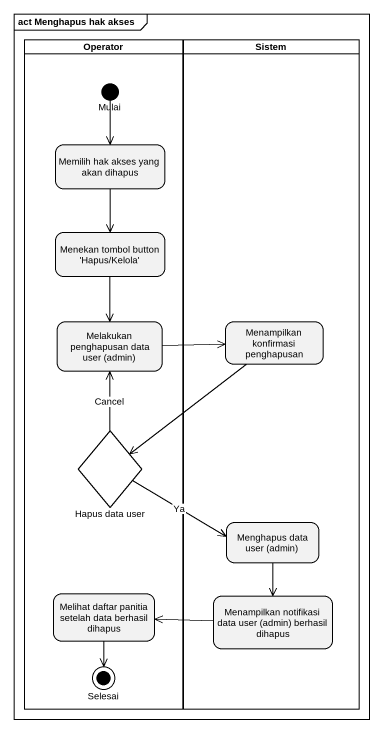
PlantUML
@startuml
mainframe act Menghapus hak akses
hide empty description
state Operator <<partition>> {
  state Mulai <<start>>
  state "Memilih hak akses yang akan dihapus" as Memilih_hak_akses_yang_akan
  state "Menekan tombol button 'Hapus/Kelola'" as Menekan_tombol_button_Hapus
  state "Melakukan penghapusan data user (admin)" as Melakukan_penghapusan_data
  state "Hapus data user" as Hapus_data_user <<choice>>
  state "Melihat daftar panitia setelah data berhasil dihapus" as Melihat_daftar_panitia
  state Selesai <<end>>
}
state Sistem <<partition>> {
  state "Menampilkan konfirmasi penghapusan" as Menampilkan_konfirmasi
  state "Menghapus data user (admin)" as Menghapus_data_user_admin
  state "Menampilkan notifikasi data user (admin) berhasil dihapus" as Menampilkan_notifikasi_data
}
Mulai --> Memilih_hak_akses_yang_akan
Memilih_hak_akses_yang_akan --> Menekan_tombol_button_Hapus
Menekan_tombol_button_Hapus --> Melakukan_penghapusan_data
Melakukan_penghapusan_data -right-> Menampilkan_konfirmasi
Menampilkan_konfirmasi --> Hapus_data_user
Hapus_data_user -up-> Melakukan_penghapusan_data : Cancel
Hapus_data_user -right-> Menghapus_data_user_admin : Ya
Menghapus_data_user_admin --> Menampilkan_notifikasi_data
Melihat_daftar_panitia --> Selesai
Menampilkan_notifikasi_data -left-> Melihat_daftar_panitia
@enduml
